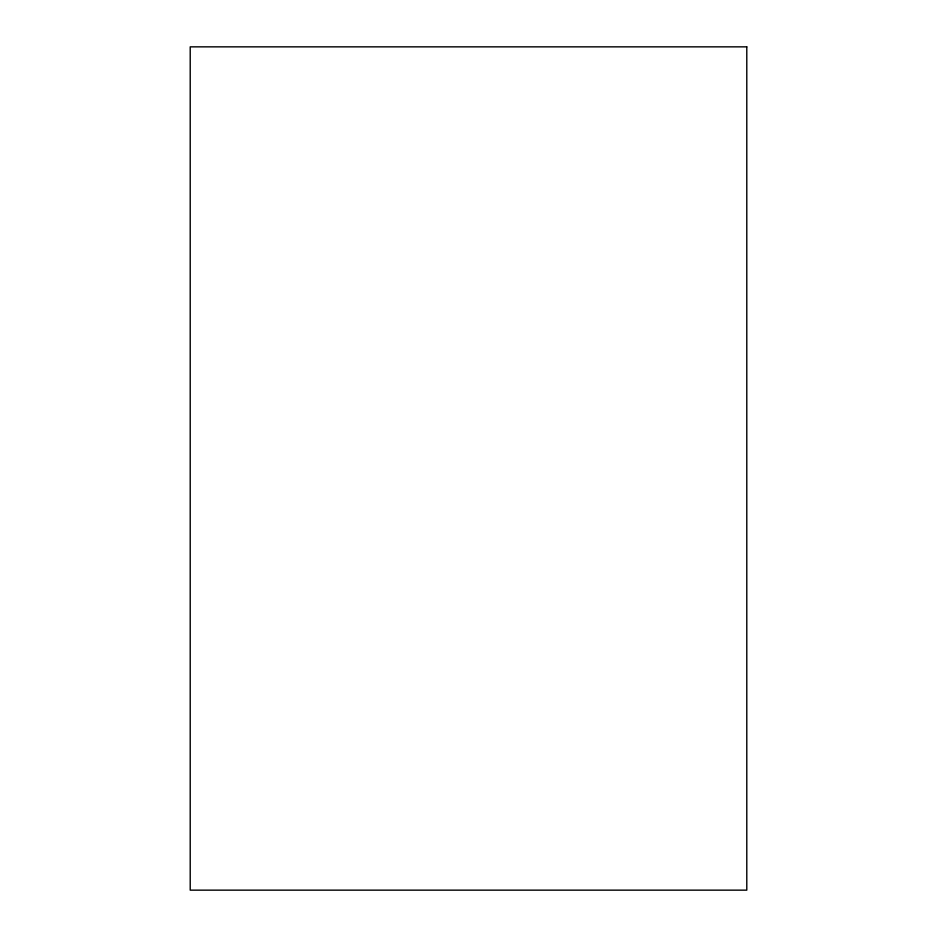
<?xml version="1.0" encoding="UTF-8"?>
<svg xmlns="http://www.w3.org/2000/svg" width="937" height="937" viewBox="0 0 937 937"><rect width="100%" height="100%" fill="white"/><g stroke="black" fill="none" stroke-linecap="round" stroke-linejoin="round"><path stroke-width="1.41" d="M746.789 46.85L190.211 46.85L190.211 890.15L746.789 890.15L746.789 46.85"/></g></svg>
